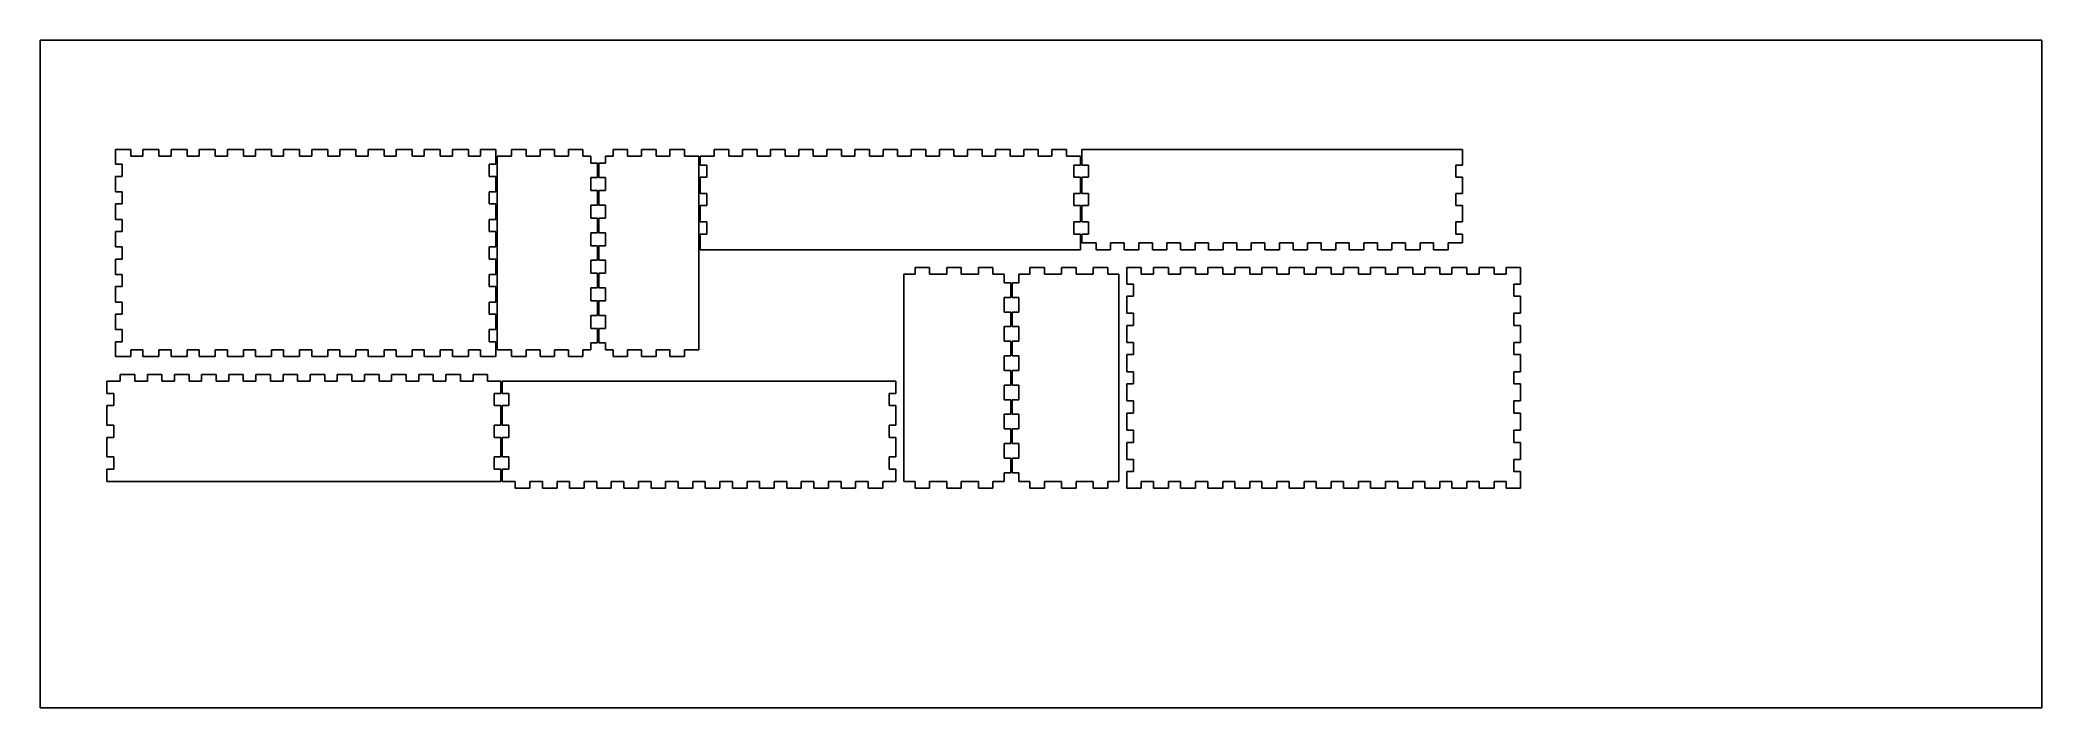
# Model space of a CAD drawing. Extents: x -49 to 1451, y -162 to 338.
import ezdxf

# ---------------------------------------------------------------- set-up
doc = ezdxf.new("R2010")
doc.units = 0
doc.layers.add('Layer_1', color=7, linetype='CONTINUOUS')

msp = doc.modelspace()

# ---------------------------------------------------------------- linework, layer by layer
at = {"layer": 'Layer_1', "color": 1}
for p, q in [((-49.1595, 337.6069), (1450.5397, 337.6069)), ((-49.1595, -162.0923), (-49.1595, 337.6069)), ((1450.5397, 337.6069), (1450.5397, -162.0923)), ((1450.5397, -162.0923), (-49.1595, -162.0923))]:
    msp.add_line(p, q, dxfattribs=at)
at = {"layer": 'Layer_1', "color": 7}
for p, q in [((7.35, 255.7833), (18.8714, 255.7833)), ((7.35, 244.7083), (7.35, 255.7833)), ((18.8714, 255.7833), (18.8714, 250.7833)), ((27.9714, 250.7833), (27.9714, 255.7833)), ((27.9714, 255.7833), (39.9429, 255.7833)), ((39.9429, 255.7833), (39.9429, 250.7833)), ((49.0429, 250.7833), (49.0429, 255.7833)), ((49.0429, 255.7833), (61.0143, 255.7833)), ((61.0143, 255.7833), (61.0143, 250.7833)), ((70.1143, 250.7833), (70.1143, 255.7833)), ((70.1143, 255.7833), (82.0857, 255.7833)), ((82.0857, 255.7833), (82.0857, 250.7833)), ((91.1857, 250.7833), (91.1857, 255.7833)), ((91.1857, 255.7833), (103.1571, 255.7833)), ((103.1571, 255.7833), (103.1571, 250.7833)), ((112.257, 250.7833), (112.257, 255.7833)), ((112.257, 255.7833), (124.229, 255.7833)), ((124.229, 255.7833), (124.229, 250.7833)), ((133.329, 250.7833), (133.329, 255.7833)), ((133.329, 255.7833), (145.3, 255.7833)), ((145.3, 255.7833), (145.3, 250.7833)), ((154.4, 250.7833), (154.4, 255.7833)), ((154.4, 255.7833), (166.371, 255.7833)), ((166.371, 255.7833), (166.371, 250.7833)), ((175.471, 250.7833), (175.471, 255.7833)), ((175.471, 255.7833), (187.443, 255.7833)), ((187.443, 255.7833), (187.443, 250.7833)), ((196.543, 250.7833), (196.543, 255.7833)), ((196.543, 255.7833), (208.514, 255.7833)), ((208.514, 255.7833), (208.514, 250.7833)), ((217.614, 250.7833), (217.614, 255.7833)), ((217.614, 255.7833), (229.586, 255.7833)), ((229.586, 255.7833), (229.586, 250.7833)), ((238.686, 250.7833), (238.686, 255.7833)), ((238.686, 255.7833), (250.657, 255.7833)), ((250.657, 255.7833), (250.657, 250.7833)), ((259.757, 250.7833), (259.757, 255.7833)), ((259.757, 255.7833), (271.729, 255.7833)), ((271.729, 255.7833), (271.729, 250.7833)), ((280.829, 250.7833), (280.829, 255.7833)), ((280.829, 255.7833), (292.35, 255.7833)), ((292.35, 255.7833), (292.35, 244.7083)), ((304.15, 250.7833), (304.15, 255.7833)), ((304.15, 255.7833), (315.05, 255.7833)), ((315.05, 255.7833), (315.05, 250.7833)), ((325.4, 250.7833), (325.4, 255.7833)), ((325.4, 255.7833), (336.3, 255.7833)), ((336.3, 255.7833), (336.3, 250.7833)), ((346.65, 250.7833), (346.65, 255.7833)), ((346.65, 255.7833), (357.55, 255.7833)), ((357.55, 255.7833), (357.55, 250.7833)), ((380.15, 250.7833), (380.15, 255.7833)), ((380.15, 255.7833), (391.05, 255.7833)), ((391.05, 255.7833), (391.05, 250.7833)), ((401.4, 250.7833), (401.4, 255.7833)), ((401.4, 255.7833), (412.3, 255.7833)), ((412.3, 255.7833), (412.3, 250.7833)), ((422.65, 250.7833), (422.65, 255.7833)), ((422.65, 255.7833), (433.55, 255.7833)), ((433.55, 255.7833), (433.55, 250.7833)), ((455.971, 250.7833), (455.971, 255.7833)), ((455.971, 255.7833), (466.871, 255.7833)), ((466.871, 255.7833), (466.871, 250.7833)), ((477.043, 250.7833), (477.043, 255.7833)), ((477.043, 255.7833), (487.943, 255.7833)), ((487.943, 255.7833), (487.943, 250.7833)), ((498.114, 250.7833), (498.114, 255.7833)), ((498.114, 255.7833), (509.014, 255.7833)), ((509.014, 255.7833), (509.014, 250.7833)), ((519.186, 250.7833), (519.186, 255.7833)), ((519.186, 255.7833), (530.086, 255.7833)), ((530.086, 255.7833), (530.086, 250.7833)), ((540.257, 250.7833), (540.257, 255.7833)), ((540.257, 255.7833), (551.157, 255.7833)), ((551.157, 255.7833), (551.157, 250.7833)), ((561.329, 250.7833), (561.329, 255.7833)), ((561.329, 255.7833), (572.229, 255.7833)), ((572.229, 255.7833), (572.229, 250.7833)), ((582.4, 250.7833), (582.4, 255.7833)), ((582.4, 255.7833), (593.3, 255.7833)), ((593.3, 255.7833), (593.3, 250.7833)), ((603.471, 250.7833), (603.471, 255.7833)), ((603.471, 255.7833), (614.371, 255.7833)), ((614.371, 255.7833), (614.371, 250.7833)), ((624.543, 250.7833), (624.543, 255.7833)), ((624.543, 255.7833), (635.443, 255.7833)), ((635.443, 255.7833), (635.443, 250.7833)), ((645.614, 250.7833), (645.614, 255.7833)), ((645.614, 255.7833), (656.514, 255.7833)), ((656.514, 255.7833), (656.514, 250.7833)), ((666.686, 250.7833), (666.686, 255.7833)), ((666.686, 255.7833), (677.586, 255.7833)), ((677.586, 255.7833), (677.586, 250.7833)), ((687.757, 250.7833), (687.757, 255.7833)), ((687.757, 255.7833), (698.657, 255.7833)), ((698.657, 255.7833), (698.657, 250.7833)), ((708.829, 250.7833), (708.829, 255.7833)), ((708.829, 255.7833), (719.729, 255.7833)), ((719.729, 255.7833), (719.729, 250.7833)), ((731.35, 255.7833), (742.871, 255.7833)), ((731.35, 244.0833), (731.35, 255.7833)), ((742.871, 255.7833), (742.871, 255.7833)), ((742.871, 255.7833), (751.971, 255.7833)), ((751.971, 255.7833), (751.971, 255.7833)), ((751.971, 255.7833), (763.943, 255.7833)), ((763.943, 255.7833), (763.943, 255.7833)), ((763.943, 255.7833), (773.043, 255.7833)), ((773.043, 255.7833), (773.043, 255.7833)), ((773.043, 255.7833), (785.014, 255.7833)), ((785.014, 255.7833), (785.014, 255.7833)), ((785.014, 255.7833), (794.114, 255.7833)), ((794.114, 255.7833), (794.114, 255.7833)), ((794.114, 255.7833), (806.086, 255.7833)), ((806.086, 255.7833), (806.086, 255.7833)), ((806.086, 255.7833), (815.186, 255.7833)), ((815.186, 255.7833), (815.186, 255.7833)), ((815.186, 255.7833), (827.157, 255.7833)), ((827.157, 255.7833), (827.157, 255.7833)), ((827.157, 255.7833), (836.257, 255.7833)), ((836.257, 255.7833), (836.257, 255.7833)), ((836.257, 255.7833), (848.229, 255.7833)), ((848.229, 255.7833), (848.229, 255.7833)), ((848.229, 255.7833), (857.329, 255.7833)), ((857.329, 255.7833), (857.329, 255.7833)), ((857.329, 255.7833), (869.3, 255.7833)), ((869.3, 255.7833), (869.3, 255.7833)), ((869.3, 255.7833), (878.4, 255.7833)), ((878.4, 255.7833), (878.4, 255.7833)), ((878.4, 255.7833), (890.371, 255.7833)), ((890.371, 255.7833), (890.371, 255.7833)), ((890.371, 255.7833), (899.471, 255.7833)), ((899.471, 255.7833), (899.471, 255.7833)), ((899.471, 255.7833), (911.443, 255.7833)), ((911.443, 255.7833), (911.443, 255.7833)), ((911.443, 255.7833), (920.543, 255.7833)), ((920.543, 255.7833), (920.543, 255.7833)), ((920.543, 255.7833), (932.514, 255.7833)), ((932.514, 255.7833), (932.514, 255.7833)), ((932.514, 255.7833), (941.614, 255.7833)), ((941.614, 255.7833), (941.614, 255.7833)), ((941.614, 255.7833), (953.586, 255.7833)), ((953.586, 255.7833), (953.586, 255.7833)), ((953.586, 255.7833), (962.686, 255.7833)), ((962.686, 255.7833), (962.686, 255.7833)), ((962.686, 255.7833), (974.657, 255.7833)), ((974.657, 255.7833), (974.657, 255.7833)), ((974.657, 255.7833), (983.757, 255.7833)), ((983.757, 255.7833), (983.757, 255.7833)), ((983.757, 255.7833), (995.729, 255.7833)), ((995.729, 255.7833), (995.729, 255.7833)), ((995.729, 255.7833), (1004.829, 255.7833)), ((1004.829, 255.7833), (1004.829, 255.7833)), ((1004.829, 255.7833), (1016.35, 255.7833)), ((1016.35, 255.7833), (1016.35, 244.0833)), ((12.35, 244.7083), (7.35, 244.7083)), ((12.35, 235.6083), (12.35, 244.7083)), ((18.8714, 250.7833), (27.9714, 250.7833)), ((39.9429, 250.7833), (49.0429, 250.7833)), ((61.0143, 250.7833), (70.1143, 250.7833)), ((82.0857, 250.7833), (91.1857, 250.7833)), ((103.1571, 250.7833), (112.257, 250.7833)), ((124.229, 250.7833), (133.329, 250.7833)), ((145.3, 250.7833), (154.4, 250.7833)), ((166.371, 250.7833), (175.471, 250.7833)), ((187.443, 250.7833), (196.543, 250.7833)), ((208.514, 250.7833), (217.614, 250.7833)), ((229.586, 250.7833), (238.686, 250.7833)), ((250.657, 250.7833), (259.757, 250.7833)), ((271.729, 250.7833), (280.829, 250.7833)), ((292.35, 244.7083), (287.35, 244.7083)), ((287.35, 244.7083), (287.35, 235.6083)), ((293.35, 250.7833), (304.15, 250.7833)), ((293.35, 244.7083), (293.35, 250.7833)), ((293.35, 235.6083), (293.35, 244.7083)), ((293.35, 244.7083), (293.35, 244.7083)), ((315.05, 250.7833), (325.4, 250.7833)), ((336.3, 250.7833), (346.65, 250.7833)), ((357.55, 250.7833), (363.35, 250.7833)), ((363.35, 250.7833), (363.35, 245.6083)), ((363.35, 245.6083), (368.35, 245.6083)), ((368.35, 245.6083), (368.35, 234.7083)), ((369.35, 234.7083), (369.35, 245.6083)), ((369.35, 245.6083), (374.35, 245.6083)), ((374.35, 250.7833), (380.15, 250.7833)), ((374.35, 245.6083), (374.35, 250.7833)), ((391.05, 250.7833), (401.4, 250.7833)), ((412.3, 250.7833), (422.65, 250.7833)), ((433.55, 250.7833), (444.35, 250.7833)), ((444.35, 250.7833), (444.35, 244.7083)), ((444.35, 244.7083), (444.35, 244.7083)), ((444.35, 244.7083), (444.35, 235.6083)), ((445.35, 250.7833), (455.971, 250.7833)), ((445.35, 244.0833), (445.35, 250.7833)), ((450.35, 244.0833), (445.35, 244.0833)), ((450.35, 234.9833), (450.35, 244.0833)), ((466.871, 250.7833), (477.043, 250.7833)), ((487.943, 250.7833), (498.114, 250.7833)), ((509.014, 250.7833), (519.186, 250.7833)), ((530.086, 250.7833), (540.257, 250.7833)), ((551.157, 250.7833), (561.329, 250.7833)), ((572.229, 250.7833), (582.4, 250.7833)), ((593.3, 250.7833), (603.471, 250.7833)), ((614.371, 250.7833), (624.543, 250.7833)), ((635.443, 250.7833), (645.614, 250.7833)), ((656.514, 250.7833), (666.686, 250.7833)), ((677.586, 250.7833), (687.757, 250.7833)), ((698.657, 250.7833), (708.829, 250.7833)), ((719.729, 250.7833), (730.35, 250.7833)), ((730.35, 244.0833), (725.35, 244.0833)), ((725.35, 244.0833), (725.35, 234.9833)), ((730.35, 250.7833), (730.35, 244.0833)), ((736.35, 244.0833), (731.35, 244.0833)), ((736.35, 234.9833), (736.35, 244.0833)), ((1016.35, 244.0833), (1011.35, 244.0833)), ((1011.35, 244.0833), (1011.35, 234.9833)), ((7.35, 224.0833), (7.35, 235.6083)), ((7.35, 235.6083), (12.35, 235.6083)), ((287.35, 235.6083), (292.35, 235.6083)), ((292.35, 235.6083), (292.35, 224.0833)), ((293.35, 224.0833), (293.35, 235.6083)), ((293.35, 235.6083), (293.35, 235.6083)), ((368.35, 234.7083), (363.35, 234.7083)), ((363.35, 234.7083), (363.35, 224.9833)), ((363.35, 224.9833), (368.35, 224.9833)), ((368.35, 224.9833), (368.35, 214.0833)), ((374.35, 234.7083), (369.35, 234.7083)), ((369.35, 214.0833), (369.35, 224.9833)), ((369.35, 224.9833), (374.35, 224.9833)), ((374.35, 224.9833), (374.35, 234.7083)), ((444.35, 235.6083), (444.35, 235.6083)), ((444.35, 235.6083), (444.35, 224.0833)), ((445.35, 222.8333), (445.35, 234.9833)), ((445.35, 234.9833), (450.35, 234.9833)), ((725.35, 234.9833), (730.35, 234.9833)), ((730.35, 234.9833), (730.35, 222.8333)), ((731.35, 222.8333), (731.35, 234.9833)), ((731.35, 234.9833), (736.35, 234.9833)), ((1011.35, 234.9833), (1016.35, 234.9833)), ((1016.35, 234.9833), (1016.35, 222.8333)), ((12.35, 224.0833), (7.35, 224.0833)), ((7.35, 203.4583), (7.35, 214.9833)), ((7.35, 214.9833), (12.35, 214.9833)), ((12.35, 214.9833), (12.35, 224.0833)), ((292.35, 224.0833), (287.35, 224.0833)), ((287.35, 224.0833), (287.35, 214.9833)), ((287.35, 214.9833), (292.35, 214.9833)), ((292.35, 214.9833), (292.35, 203.4583)), ((293.35, 214.9833), (293.35, 224.0833)), ((293.35, 224.0833), (293.35, 224.0833)), ((293.35, 203.4583), (293.35, 214.9833)), ((293.35, 214.9833), (293.35, 214.9833)), ((368.35, 214.0833), (363.35, 214.0833)), ((363.35, 214.0833), (363.35, 204.3583)), ((374.35, 214.0833), (369.35, 214.0833)), ((374.35, 204.3583), (374.35, 214.0833)), ((444.35, 224.0833), (444.35, 224.0833)), ((444.35, 224.0833), (444.35, 214.9833)), ((444.35, 214.9833), (444.35, 214.9833)), ((444.35, 214.9833), (444.35, 203.4583)), ((450.35, 222.8333), (445.35, 222.8333)), ((445.35, 201.5833), (445.35, 213.7333)), ((445.35, 213.7333), (450.35, 213.7333)), ((450.35, 213.7333), (450.35, 222.8333)), ((730.35, 222.8333), (725.35, 222.8333)), ((725.35, 222.8333), (725.35, 213.7333)), ((725.35, 213.7333), (730.35, 213.7333)), ((730.35, 213.7333), (730.35, 201.5833)), ((736.35, 222.8333), (731.35, 222.8333)), ((731.35, 201.5833), (731.35, 213.7333)), ((731.35, 213.7333), (736.35, 213.7333)), ((736.35, 213.7333), (736.35, 222.8333)), ((1016.35, 222.8333), (1011.35, 222.8333)), ((1011.35, 222.8333), (1011.35, 213.7333)), ((1011.35, 213.7333), (1016.35, 213.7333)), ((1016.35, 213.7333), (1016.35, 201.5833)), ((12.35, 203.4583), (7.35, 203.4583)), ((12.35, 194.3583), (12.35, 203.4583)), ((292.35, 203.4583), (287.35, 203.4583)), ((287.35, 203.4583), (287.35, 194.3583)), ((293.35, 194.3583), (293.35, 203.4583)), ((293.35, 203.4583), (293.35, 203.4583)), ((363.35, 204.3583), (368.35, 204.3583)), ((368.35, 204.3583), (368.35, 193.4583)), ((369.35, 193.4583), (369.35, 204.3583)), ((369.35, 204.3583), (374.35, 204.3583)), ((444.35, 203.4583), (444.35, 203.4583)), ((444.35, 203.4583), (444.35, 194.3583)), ((450.35, 201.5833), (445.35, 201.5833)), ((450.35, 192.4833), (450.35, 201.5833)), ((730.35, 201.5833), (725.35, 201.5833)), ((725.35, 201.5833), (725.35, 192.4833)), ((736.35, 201.5833), (731.35, 201.5833)), ((736.35, 192.4833), (736.35, 201.5833)), ((1016.35, 201.5833), (1011.35, 201.5833)), ((1011.35, 201.5833), (1011.35, 192.4833)), ((7.35, 182.8333), (7.35, 194.3583)), ((7.35, 194.3583), (12.35, 194.3583)), ((12.35, 182.8333), (7.35, 182.8333)), ((12.35, 173.7333), (12.35, 182.8333)), ((287.35, 194.3583), (292.35, 194.3583)), ((292.35, 182.8333), (287.35, 182.8333)), ((287.35, 182.8333), (287.35, 173.7333)), ((292.35, 194.3583), (292.35, 182.8333)), ((293.35, 182.8333), (293.35, 194.3583)), ((293.35, 194.3583), (293.35, 194.3583)), ((293.35, 173.7333), (293.35, 182.8333)), ((293.35, 182.8333), (293.35, 182.8333)), ((368.35, 193.4583), (363.35, 193.4583)), ((363.35, 193.4583), (363.35, 183.7333)), ((363.35, 183.7333), (368.35, 183.7333)), ((368.35, 183.7333), (368.35, 172.8333)), ((374.35, 193.4583), (369.35, 193.4583)), ((369.35, 172.8333), (369.35, 183.7333)), ((369.35, 183.7333), (374.35, 183.7333)), ((374.35, 183.7333), (374.35, 193.4583)), ((444.35, 194.3583), (444.35, 194.3583)), ((444.35, 194.3583), (444.35, 182.8333)), ((444.35, 182.8333), (444.35, 182.8333)), ((444.35, 182.8333), (444.35, 173.7333)), ((445.35, 180.7833), (445.35, 192.4833)), ((445.35, 192.4833), (450.35, 192.4833)), ((456.871, 180.7833), (445.35, 180.7833)), ((465.971, 180.7833), (456.871, 180.7833)), ((456.871, 180.7833), (456.871, 180.7833)), ((477.943, 180.7833), (465.971, 180.7833)), ((465.971, 180.7833), (465.971, 180.7833)), ((487.043, 180.7833), (477.943, 180.7833)), ((477.943, 180.7833), (477.943, 180.7833)), ((499.014, 180.7833), (487.043, 180.7833)), ((487.043, 180.7833), (487.043, 180.7833)), ((508.114, 180.7833), (499.014, 180.7833)), ((499.014, 180.7833), (499.014, 180.7833)), ((520.086, 180.7833), (508.114, 180.7833)), ((508.114, 180.7833), (508.114, 180.7833)), ((529.186, 180.7833), (520.086, 180.7833)), ((520.086, 180.7833), (520.086, 180.7833)), ((541.157, 180.7833), (529.186, 180.7833)), ((529.186, 180.7833), (529.186, 180.7833)), ((550.257, 180.7833), (541.157, 180.7833)), ((541.157, 180.7833), (541.157, 180.7833)), ((562.229, 180.7833), (550.257, 180.7833)), ((550.257, 180.7833), (550.257, 180.7833)), ((571.329, 180.7833), (562.229, 180.7833)), ((562.229, 180.7833), (562.229, 180.7833)), ((583.3, 180.7833), (571.329, 180.7833)), ((571.329, 180.7833), (571.329, 180.7833)), ((592.4, 180.7833), (583.3, 180.7833)), ((583.3, 180.7833), (583.3, 180.7833)), ((604.371, 180.7833), (592.4, 180.7833)), ((592.4, 180.7833), (592.4, 180.7833)), ((613.471, 180.7833), (604.371, 180.7833)), ((604.371, 180.7833), (604.371, 180.7833)), ((625.443, 180.7833), (613.471, 180.7833)), ((613.471, 180.7833), (613.471, 180.7833)), ((634.543, 180.7833), (625.443, 180.7833)), ((625.443, 180.7833), (625.443, 180.7833)), ((646.514, 180.7833), (634.543, 180.7833)), ((634.543, 180.7833), (634.543, 180.7833)), ((655.614, 180.7833), (646.514, 180.7833)), ((646.514, 180.7833), (646.514, 180.7833)), ((667.586, 180.7833), (655.614, 180.7833)), ((655.614, 180.7833), (655.614, 180.7833)), ((676.686, 180.7833), (667.586, 180.7833)), ((667.586, 180.7833), (667.586, 180.7833)), ((688.657, 180.7833), (676.686, 180.7833)), ((676.686, 180.7833), (676.686, 180.7833)), ((697.757, 180.7833), (688.657, 180.7833)), ((688.657, 180.7833), (688.657, 180.7833)), ((709.729, 180.7833), (697.757, 180.7833)), ((697.757, 180.7833), (697.757, 180.7833)), ((718.829, 180.7833), (709.729, 180.7833)), ((709.729, 180.7833), (709.729, 180.7833)), ((730.35, 180.7833), (718.829, 180.7833)), ((718.829, 180.7833), (718.829, 180.7833)), ((725.35, 192.4833), (730.35, 192.4833)), ((730.35, 192.4833), (730.35, 180.7833)), ((731.35, 185.7833), (731.35, 192.4833)), ((731.35, 192.4833), (736.35, 192.4833)), ((741.971, 185.7833), (731.35, 185.7833)), ((741.971, 180.7833), (741.971, 185.7833)), ((752.871, 180.7833), (741.971, 180.7833)), ((763.043, 185.7833), (752.871, 185.7833)), ((752.871, 185.7833), (752.871, 180.7833)), ((763.043, 180.7833), (763.043, 185.7833)), ((773.943, 180.7833), (763.043, 180.7833)), ((784.114, 185.7833), (773.943, 185.7833)), ((773.943, 185.7833), (773.943, 180.7833)), ((784.114, 180.7833), (784.114, 185.7833)), ((795.014, 180.7833), (784.114, 180.7833)), ((805.186, 185.7833), (795.014, 185.7833)), ((795.014, 185.7833), (795.014, 180.7833)), ((805.186, 180.7833), (805.186, 185.7833)), ((816.086, 180.7833), (805.186, 180.7833)), ((826.257, 185.7833), (816.086, 185.7833)), ((816.086, 185.7833), (816.086, 180.7833)), ((826.257, 180.7833), (826.257, 185.7833)), ((837.157, 180.7833), (826.257, 180.7833)), ((847.329, 185.7833), (837.157, 185.7833)), ((837.157, 185.7833), (837.157, 180.7833)), ((847.329, 180.7833), (847.329, 185.7833)), ((858.229, 180.7833), (847.329, 180.7833)), ((868.4, 185.7833), (858.229, 185.7833)), ((858.229, 185.7833), (858.229, 180.7833)), ((868.4, 180.7833), (868.4, 185.7833)), ((879.3, 180.7833), (868.4, 180.7833)), ((889.471, 185.7833), (879.3, 185.7833)), ((879.3, 185.7833), (879.3, 180.7833)), ((889.471, 180.7833), (889.471, 185.7833)), ((900.371, 180.7833), (889.471, 180.7833)), ((910.543, 185.7833), (900.371, 185.7833)), ((900.371, 185.7833), (900.371, 180.7833)), ((910.543, 180.7833), (910.543, 185.7833)), ((921.443, 180.7833), (910.543, 180.7833)), ((931.614, 185.7833), (921.443, 185.7833)), ((921.443, 185.7833), (921.443, 180.7833)), ((931.614, 180.7833), (931.614, 185.7833)), ((942.514, 180.7833), (931.614, 180.7833)), ((952.686, 185.7833), (942.514, 185.7833)), ((942.514, 185.7833), (942.514, 180.7833)), ((952.686, 180.7833), (952.686, 185.7833)), ((963.586, 180.7833), (952.686, 180.7833)), ((973.757, 185.7833), (963.586, 185.7833)), ((963.586, 185.7833), (963.586, 180.7833)), ((973.757, 180.7833), (973.757, 185.7833)), ((984.657, 180.7833), (973.757, 180.7833)), ((994.829, 185.7833), (984.657, 185.7833)), ((984.657, 185.7833), (984.657, 180.7833)), ((994.829, 180.7833), (994.829, 185.7833)), ((1005.729, 180.7833), (994.829, 180.7833)), ((1016.35, 185.7833), (1005.729, 185.7833)), ((1005.729, 185.7833), (1005.729, 180.7833)), ((1011.35, 192.4833), (1016.35, 192.4833)), ((1016.35, 192.4833), (1016.35, 185.7833)), ((7.35, 162.2083), (7.35, 173.7333)), ((7.35, 173.7333), (12.35, 173.7333)), ((287.35, 173.7333), (292.35, 173.7333)), ((292.35, 173.7333), (292.35, 162.2083)), ((293.35, 162.2083), (293.35, 173.7333)), ((293.35, 173.7333), (293.35, 173.7333)), ((368.35, 172.8333), (363.35, 172.8333)), ((363.35, 172.8333), (363.35, 163.1083)), ((374.35, 172.8333), (369.35, 172.8333)), ((374.35, 163.1083), (374.35, 172.8333)), ((444.35, 173.7333), (444.35, 173.7333)), ((444.35, 173.7333), (444.35, 162.2083)), ((606.3, 162.414), (606.3, 167.414)), ((606.3, 167.414), (617.2, 167.414)), ((617.2, 167.414), (617.2, 162.414)), ((630.05, 162.414), (630.05, 167.414)), ((630.05, 167.414), (640.95, 167.414)), ((640.95, 167.414), (640.95, 162.414)), ((653.8, 162.414), (653.8, 167.414)), ((653.8, 167.414), (664.7, 167.414)), ((664.7, 167.414), (664.7, 162.414)), ((692.3, 162.414), (692.3, 167.414)), ((692.3, 167.414), (703.2, 167.414)), ((703.2, 167.414), (703.2, 162.414)), ((716.05, 162.414), (716.05, 167.414)), ((716.05, 167.414), (726.95, 167.414)), ((726.95, 167.414), (726.95, 162.414)), ((739.8, 162.414), (739.8, 167.414)), ((739.8, 167.414), (750.7, 167.414)), ((750.7, 167.414), (750.7, 162.414)), ((765, 155.089), (765, 167.414)), ((765, 167.414), (775.783, 167.414)), ((775.783, 167.414), (775.783, 162.414)), ((784.883, 162.414), (784.883, 167.414)), ((784.883, 167.414), (796.117, 167.414)), ((796.117, 167.414), (796.117, 162.414)), ((805.217, 162.414), (805.217, 167.414)), ((805.217, 167.414), (816.45, 167.414)), ((816.45, 167.414), (816.45, 162.414)), ((825.55, 162.414), (825.55, 167.414)), ((825.55, 167.414), (836.783, 167.414)), ((836.783, 167.414), (836.783, 162.414)), ((845.883, 162.414), (845.883, 167.414)), ((845.883, 167.414), (857.117, 167.414)), ((857.117, 167.414), (857.117, 162.414)), ((866.217, 162.414), (866.217, 167.414)), ((866.217, 167.414), (877.45, 167.414)), ((877.45, 167.414), (877.45, 162.414)), ((886.55, 162.414), (886.55, 167.414)), ((886.55, 167.414), (897.783, 167.414)), ((897.783, 167.414), (897.783, 162.414)), ((906.883, 162.414), (906.883, 167.414)), ((906.883, 167.414), (918.117, 167.414)), ((918.117, 167.414), (918.117, 162.414)), ((927.217, 162.414), (927.217, 167.414)), ((927.217, 167.414), (938.45, 167.414)), ((938.45, 167.414), (938.45, 162.414)), ((947.55, 162.414), (947.55, 167.414)), ((947.55, 167.414), (958.783, 167.414)), ((958.783, 167.414), (958.783, 162.414)), ((967.8833, 162.414), (967.8833, 167.414)), ((967.8833, 167.414), (979.1167, 167.414)), ((979.1167, 167.414), (979.1167, 162.414)), ((988.2167, 162.414), (988.2167, 167.414)), ((988.2167, 167.414), (999.45, 167.414)), ((999.45, 167.414), (999.45, 162.414)), ((1008.55, 162.414), (1008.55, 167.414)), ((1008.55, 167.414), (1019.7833, 167.414)), ((1019.7833, 167.414), (1019.7833, 162.414)), ((1028.8833, 162.414), (1028.8833, 167.414)), ((1028.8833, 167.414), (1040.1167, 167.414)), ((1040.1167, 167.414), (1040.1167, 162.414)), ((1049.2167, 162.414), (1049.2167, 167.414)), ((1049.2167, 167.414), (1060, 167.414)), ((1060, 167.414), (1060, 155.089)), ((12.35, 162.2083), (7.35, 162.2083)), ((7.35, 141.5833), (7.35, 153.1083)), ((7.35, 153.1083), (12.35, 153.1083)), ((12.35, 153.1083), (12.35, 162.2083)), ((292.35, 162.2083), (287.35, 162.2083)), ((287.35, 162.2083), (287.35, 153.1083)), ((287.35, 153.1083), (292.35, 153.1083)), ((292.35, 153.1083), (292.35, 141.5833)), ((293.35, 153.1083), (293.35, 162.2083)), ((293.35, 162.2083), (293.35, 162.2083)), ((293.35, 141.5833), (293.35, 153.1083)), ((293.35, 153.1083), (293.35, 153.1083)), ((363.35, 163.1083), (368.35, 163.1083)), ((368.35, 152.2083), (363.35, 152.2083)), ((363.35, 152.2083), (363.35, 142.4833)), ((368.35, 163.1083), (368.35, 152.2083)), ((369.35, 152.2083), (369.35, 163.1083)), ((369.35, 163.1083), (374.35, 163.1083)), ((374.35, 152.2083), (369.35, 152.2083)), ((374.35, 142.4833), (374.35, 152.2083)), ((444.35, 162.2083), (444.35, 162.2083)), ((444.35, 162.2083), (444.35, 153.1083)), ((444.35, 153.1083), (444.35, 153.1083)), ((444.35, 153.1083), (444.35, 141.5833)), ((598, 155.989), (598, 162.414)), ((598, 162.414), (606.3, 162.414)), ((598, 145.089), (598, 155.989)), ((598, 155.989), (598, 155.989)), ((617.2, 162.414), (630.05, 162.414)), ((640.95, 162.414), (653.8, 162.414)), ((664.7, 162.414), (673, 162.414)), ((673, 162.414), (673, 155.989)), ((673, 155.989), (678, 155.989)), ((678, 155.989), (678, 145.089)), ((679, 145.089), (679, 155.989)), ((679, 155.989), (684, 155.989)), ((684, 155.989), (684, 162.414)), ((684, 162.414), (692.3, 162.414)), ((703.2, 162.414), (716.05, 162.414)), ((726.95, 162.414), (739.8, 162.414)), ((750.7, 162.414), (759, 162.414)), ((759, 162.414), (759, 155.989)), ((759, 155.989), (759, 155.989)), ((759, 155.989), (759, 145.089)), ((770, 155.089), (765, 155.089)), ((770, 145.989), (770, 155.089)), ((775.783, 162.414), (784.883, 162.414)), ((796.117, 162.414), (805.217, 162.414)), ((816.45, 162.414), (825.55, 162.414)), ((836.783, 162.414), (845.883, 162.414)), ((857.117, 162.414), (866.217, 162.414)), ((877.45, 162.414), (886.55, 162.414)), ((897.783, 162.414), (906.883, 162.414)), ((918.117, 162.414), (927.217, 162.414)), ((938.45, 162.414), (947.55, 162.414)), ((958.783, 162.414), (967.8833, 162.414)), ((979.1167, 162.414), (988.2167, 162.414)), ((999.45, 162.414), (1008.55, 162.414)), ((1019.7833, 162.414), (1028.8833, 162.414)), ((1040.1167, 162.414), (1049.2167, 162.414)), ((1060, 155.089), (1055, 155.089)), ((1055, 155.089), (1055, 145.989)), ((12.35, 141.5833), (7.35, 141.5833)), ((12.35, 132.4833), (12.35, 141.5833)), ((292.35, 141.5833), (287.35, 141.5833)), ((287.35, 141.5833), (287.35, 132.4833)), ((293.35, 132.4833), (293.35, 141.5833)), ((293.35, 141.5833), (293.35, 141.5833)), ((363.35, 142.4833), (368.35, 142.4833)), ((368.35, 142.4833), (368.35, 131.5833)), ((369.35, 131.5833), (369.35, 142.4833)), ((369.35, 142.4833), (374.35, 142.4833)), ((444.35, 141.5833), (444.35, 141.5833)), ((444.35, 141.5833), (444.35, 132.4833)), ((598, 134.114), (598, 145.089)), ((598, 145.089), (598, 145.089)), ((678, 145.089), (673, 145.089)), ((673, 145.089), (673, 134.114)), ((684, 145.089), (679, 145.089)), ((684, 134.114), (684, 145.089)), ((759, 145.089), (759, 145.089)), ((759, 145.089), (759, 134.114)), ((765, 133.214), (765, 145.989)), ((765, 145.989), (770, 145.989)), ((1055, 145.989), (1060, 145.989)), ((1060, 145.989), (1060, 133.214)), ((7.35, 120.9583), (7.35, 132.4833)), ((7.35, 132.4833), (12.35, 132.4833)), ((12.35, 120.9583), (7.35, 120.9583)), ((12.35, 111.8583), (12.35, 120.9583)), ((287.35, 132.4833), (292.35, 132.4833)), ((292.35, 120.9583), (287.35, 120.9583)), ((287.35, 120.9583), (287.35, 111.8583)), ((292.35, 132.4833), (292.35, 120.9583)), ((293.35, 120.9583), (293.35, 132.4833)), ((293.35, 132.4833), (293.35, 132.4833)), ((293.35, 111.8583), (293.35, 120.9583)), ((293.35, 120.9583), (293.35, 120.9583)), ((368.35, 131.5833), (363.35, 131.5833)), ((363.35, 131.5833), (363.35, 121.8583)), ((363.35, 121.8583), (368.35, 121.8583)), ((368.35, 121.8583), (368.35, 110.9583)), ((374.35, 131.5833), (369.35, 131.5833)), ((369.35, 110.9583), (369.35, 121.8583)), ((369.35, 121.8583), (374.35, 121.8583)), ((374.35, 121.8583), (374.35, 131.5833)), ((444.35, 132.4833), (444.35, 132.4833)), ((444.35, 132.4833), (444.35, 120.9583)), ((444.35, 120.9583), (444.35, 120.9583)), ((444.35, 120.9583), (444.35, 111.8583)), ((598, 123.214), (598, 134.114)), ((598, 134.114), (598, 134.114)), ((598, 112.239), (598, 123.214)), ((598, 123.214), (598, 123.214)), ((673, 134.114), (678, 134.114)), ((678, 123.214), (673, 123.214)), ((673, 123.214), (673, 112.239)), ((678, 134.114), (678, 123.214)), ((679, 123.214), (679, 134.114)), ((679, 134.114), (684, 134.114)), ((684, 123.214), (679, 123.214)), ((684, 112.239), (684, 123.214)), ((759, 134.114), (759, 134.114)), ((759, 134.114), (759, 123.214)), ((759, 123.214), (759, 123.214)), ((759, 123.214), (759, 112.239)), ((770, 133.214), (765, 133.214)), ((765, 111.339), (765, 124.114)), ((765, 124.114), (770, 124.114)), ((770, 124.114), (770, 133.214)), ((1060, 133.214), (1055, 133.214)), ((1055, 133.214), (1055, 124.114)), ((1055, 124.114), (1060, 124.114)), ((1060, 124.114), (1060, 111.339)), ((7.35, 100.7833), (7.35, 111.8583)), ((7.35, 111.8583), (12.35, 111.8583)), ((27.9714, 105.7833), (18.8714, 105.7833)), ((18.8714, 105.7833), (18.8714, 100.7833)), ((27.9714, 100.7833), (27.9714, 105.7833)), ((49.0429, 105.7833), (39.9429, 105.7833)), ((39.9429, 105.7833), (39.9429, 100.7833)), ((49.0429, 100.7833), (49.0429, 105.7833)), ((70.1143, 105.7833), (61.0143, 105.7833)), ((61.0143, 105.7833), (61.0143, 100.7833)), ((70.1143, 100.7833), (70.1143, 105.7833)), ((91.1857, 105.7833), (82.0857, 105.7833)), ((82.0857, 105.7833), (82.0857, 100.7833)), ((91.1857, 100.7833), (91.1857, 105.7833)), ((112.257, 105.7833), (103.1571, 105.7833)), ((103.1571, 105.7833), (103.1571, 100.7833)), ((112.257, 100.7833), (112.257, 105.7833)), ((133.329, 105.7833), (124.229, 105.7833)), ((124.229, 105.7833), (124.229, 100.7833)), ((133.329, 100.7833), (133.329, 105.7833)), ((154.4, 105.7833), (145.3, 105.7833)), ((145.3, 105.7833), (145.3, 100.7833)), ((154.4, 100.7833), (154.4, 105.7833)), ((175.471, 105.7833), (166.371, 105.7833)), ((166.371, 105.7833), (166.371, 100.7833)), ((175.471, 100.7833), (175.471, 105.7833)), ((196.543, 105.7833), (187.443, 105.7833)), ((187.443, 105.7833), (187.443, 100.7833)), ((196.543, 100.7833), (196.543, 105.7833)), ((217.614, 105.7833), (208.514, 105.7833)), ((208.514, 105.7833), (208.514, 100.7833)), ((217.614, 100.7833), (217.614, 105.7833)), ((238.686, 105.7833), (229.586, 105.7833)), ((229.586, 105.7833), (229.586, 100.7833)), ((238.686, 100.7833), (238.686, 105.7833)), ((259.757, 105.7833), (250.657, 105.7833)), ((250.657, 105.7833), (250.657, 100.7833)), ((259.757, 100.7833), (259.757, 105.7833)), ((280.829, 105.7833), (271.729, 105.7833)), ((271.729, 105.7833), (271.729, 100.7833)), ((280.829, 100.7833), (280.829, 105.7833)), ((287.35, 111.8583), (292.35, 111.8583)), ((292.35, 111.8583), (292.35, 100.7833)), ((293.35, 105.7833), (293.35, 111.8583)), ((293.35, 111.8583), (293.35, 111.8583)), ((304.15, 105.7833), (293.35, 105.7833)), ((304.15, 100.7833), (304.15, 105.7833)), ((325.4, 105.7833), (315.05, 105.7833)), ((315.05, 105.7833), (315.05, 100.7833)), ((325.4, 100.7833), (325.4, 105.7833)), ((346.65, 105.7833), (336.3, 105.7833)), ((336.3, 105.7833), (336.3, 100.7833)), ((346.65, 100.7833), (346.65, 105.7833)), ((363.35, 105.7833), (357.55, 105.7833)), ((357.55, 105.7833), (357.55, 100.7833)), ((368.35, 110.9583), (363.35, 110.9583)), ((363.35, 110.9583), (363.35, 105.7833)), ((374.35, 110.9583), (369.35, 110.9583)), ((374.35, 105.7833), (374.35, 110.9583)), ((380.15, 105.7833), (374.35, 105.7833)), ((380.15, 100.7833), (380.15, 105.7833)), ((401.4, 105.7833), (391.05, 105.7833)), ((391.05, 105.7833), (391.05, 100.7833)), ((401.4, 100.7833), (401.4, 105.7833)), ((422.65, 105.7833), (412.3, 105.7833)), ((412.3, 105.7833), (412.3, 100.7833)), ((422.65, 100.7833), (422.65, 105.7833)), ((444.35, 105.7833), (433.55, 105.7833)), ((433.55, 105.7833), (433.55, 100.7833)), ((444.35, 111.8583), (444.35, 111.8583)), ((444.35, 111.8583), (444.35, 105.7833)), ((598, 101.339), (598, 112.239)), ((598, 112.239), (598, 112.239)), ((673, 112.239), (678, 112.239)), ((678, 112.239), (678, 101.339)), ((679, 101.339), (679, 112.239)), ((679, 112.239), (684, 112.239)), ((759, 112.239), (759, 112.239)), ((759, 112.239), (759, 101.339)), ((770, 111.339), (765, 111.339)), ((770, 102.239), (770, 111.339)), ((1060, 111.339), (1055, 111.339)), ((1055, 111.339), (1055, 102.239)), ((18.8714, 100.7833), (7.35, 100.7833)), ((39.9429, 100.7833), (27.9714, 100.7833)), ((61.0143, 100.7833), (49.0429, 100.7833)), ((82.0857, 100.7833), (70.1143, 100.7833)), ((103.1571, 100.7833), (91.1857, 100.7833)), ((124.229, 100.7833), (112.257, 100.7833)), ((145.3, 100.7833), (133.329, 100.7833)), ((166.371, 100.7833), (154.4, 100.7833)), ((187.443, 100.7833), (175.471, 100.7833)), ((208.514, 100.7833), (196.543, 100.7833)), ((229.586, 100.7833), (217.614, 100.7833)), ((250.657, 100.7833), (238.686, 100.7833)), ((271.729, 100.7833), (259.757, 100.7833)), ((292.35, 100.7833), (280.829, 100.7833)), ((315.05, 100.7833), (304.15, 100.7833)), ((336.3, 100.7833), (325.4, 100.7833)), ((357.55, 100.7833), (346.65, 100.7833)), ((391.05, 100.7833), (380.15, 100.7833)), ((412.3, 100.7833), (401.4, 100.7833)), ((433.55, 100.7833), (422.65, 100.7833)), ((598, 90.364), (598, 101.339)), ((598, 101.339), (598, 101.339)), ((598, 79.464), (598, 90.364)), ((598, 90.364), (598, 90.364)), ((678, 101.339), (673, 101.339)), ((673, 101.339), (673, 90.364)), ((673, 90.364), (678, 90.364)), ((678, 90.364), (678, 79.464)), ((684, 101.339), (679, 101.339)), ((679, 79.464), (679, 90.364)), ((679, 90.364), (684, 90.364)), ((684, 90.364), (684, 101.339)), ((759, 101.339), (759, 101.339)), ((759, 101.339), (759, 90.364)), ((759, 90.364), (759, 90.364)), ((759, 90.364), (759, 79.464)), ((765, 89.464), (765, 102.239)), ((765, 102.239), (770, 102.239)), ((1055, 102.239), (1060, 102.239)), ((1060, 102.239), (1060, 89.464)), ((1, 73.214), (1, 82.414)), ((1, 82.414), (10.88, 82.414)), ((10.88, 82.414), (10.88, 87.414)), ((10.88, 87.414), (21.78, 87.414)), ((21.78, 87.414), (21.78, 82.414)), ((21.78, 82.414), (31.22, 82.414)), ((31.22, 82.414), (31.22, 87.414)), ((31.22, 87.414), (42.12, 87.414)), ((42.12, 87.414), (42.12, 82.414)), ((42.12, 82.414), (51.55, 82.414)), ((51.55, 82.414), (51.55, 87.414)), ((51.55, 87.414), (62.45, 87.414)), ((62.45, 87.414), (62.45, 82.414)), ((62.45, 82.414), (71.883, 82.414)), ((71.883, 82.414), (71.883, 87.414)), ((71.883, 87.414), (82.783, 87.414)), ((82.783, 87.414), (82.783, 82.414)), ((82.783, 82.414), (92.217, 82.414)), ((92.217, 82.414), (92.217, 87.414)), ((92.217, 87.414), (103.117, 87.414)), ((103.117, 87.414), (103.117, 82.414)), ((103.117, 82.414), (112.55, 82.414)), ((112.55, 82.414), (112.55, 87.414)), ((112.55, 87.414), (123.45, 87.414)), ((123.45, 87.414), (123.45, 82.414)), ((123.45, 82.414), (132.883, 82.414)), ((132.883, 82.414), (132.883, 87.414)), ((132.883, 87.414), (143.783, 87.414)), ((143.783, 87.414), (143.783, 82.414)), ((143.783, 82.414), (153.217, 82.414)), ((153.217, 82.414), (153.217, 87.414)), ((153.217, 87.414), (164.117, 87.414)), ((164.117, 87.414), (164.117, 82.414)), ((164.117, 82.414), (173.55, 82.414)), ((173.55, 82.414), (173.55, 87.414)), ((173.55, 87.414), (184.45, 87.414)), ((184.45, 87.414), (184.45, 82.414)), ((184.45, 82.414), (193.883, 82.414)), ((193.883, 82.414), (193.883, 87.414)), ((193.883, 87.414), (204.783, 87.414)), ((204.783, 87.414), (204.783, 82.414)), ((204.783, 82.414), (214.217, 82.414)), ((214.217, 82.414), (214.217, 87.414)), ((214.217, 87.414), (225.117, 87.414)), ((225.117, 87.414), (225.117, 82.414)), ((225.117, 82.414), (234.55, 82.414)), ((234.55, 82.414), (234.55, 87.414)), ((234.55, 87.414), (245.45, 87.414)), ((245.45, 87.414), (245.45, 82.414)), ((245.45, 82.414), (254.883, 82.414)), ((254.883, 82.414), (254.883, 87.414)), ((254.883, 87.414), (265.783, 87.414)), ((265.783, 87.414), (265.783, 82.414)), ((265.783, 82.414), (275.217, 82.414)), ((275.217, 82.414), (275.217, 87.414)), ((275.217, 87.414), (286.117, 87.414)), ((286.117, 87.414), (286.117, 82.414)), ((286.117, 82.414), (296, 82.414)), ((296, 82.414), (296, 73.214)), ((297, 73.214), (297, 82.414)), ((297, 82.414), (306.883, 82.414)), ((306.883, 82.414), (306.883, 82.414)), ((306.883, 82.414), (317.783, 82.414)), ((317.783, 82.414), (317.783, 82.414)), ((317.783, 82.414), (327.217, 82.414)), ((327.217, 82.414), (327.217, 82.414)), ((327.217, 82.414), (338.117, 82.414)), ((338.117, 82.414), (338.117, 82.414)), ((338.117, 82.414), (347.55, 82.414)), ((347.55, 82.414), (347.55, 82.414)), ((347.55, 82.414), (358.45, 82.414)), ((358.45, 82.414), (358.45, 82.414)), ((358.45, 82.414), (367.883, 82.414)), ((367.883, 82.414), (367.883, 82.414)), ((367.883, 82.414), (378.783, 82.414)), ((378.783, 82.414), (378.783, 82.414)), ((378.783, 82.414), (388.217, 82.414)), ((388.217, 82.414), (388.217, 82.414)), ((388.217, 82.414), (399.117, 82.414)), ((399.117, 82.414), (399.117, 82.414)), ((399.117, 82.414), (408.55, 82.414)), ((408.55, 82.414), (408.55, 82.414)), ((408.55, 82.414), (419.45, 82.414)), ((419.45, 82.414), (419.45, 82.414)), ((419.45, 82.414), (428.883, 82.414)), ((428.883, 82.414), (428.883, 82.414)), ((428.883, 82.414), (439.783, 82.414)), ((439.783, 82.414), (439.783, 82.414)), ((439.783, 82.414), (449.217, 82.414)), ((449.217, 82.414), (449.217, 82.414)), ((449.217, 82.414), (460.117, 82.414)), ((460.117, 82.414), (460.117, 82.414)), ((460.117, 82.414), (469.55, 82.414)), ((469.55, 82.414), (469.55, 82.414)), ((469.55, 82.414), (480.45, 82.414)), ((480.45, 82.414), (480.45, 82.414)), ((480.45, 82.414), (489.883, 82.414)), ((489.883, 82.414), (489.883, 82.414)), ((489.883, 82.414), (500.783, 82.414)), ((500.783, 82.414), (500.783, 82.414)), ((500.783, 82.414), (510.217, 82.414)), ((510.217, 82.414), (510.217, 82.414)), ((510.217, 82.414), (521.117, 82.414)), ((521.117, 82.414), (521.117, 82.414)), ((521.117, 82.414), (530.55, 82.414)), ((530.55, 82.414), (530.55, 82.414)), ((530.55, 82.414), (541.45, 82.414)), ((541.45, 82.414), (541.45, 82.414)), ((541.45, 82.414), (550.883, 82.414)), ((550.883, 82.414), (550.883, 82.414)), ((550.883, 82.414), (561.783, 82.414)), ((561.783, 82.414), (561.783, 82.414)), ((561.783, 82.414), (571.217, 82.414)), ((571.217, 82.414), (571.217, 82.414)), ((571.217, 82.414), (582.117, 82.414)), ((582.117, 82.414), (582.117, 82.414)), ((582.117, 82.414), (592, 82.414)), ((592, 82.414), (592, 73.214)), ((598, 68.489), (598, 79.464)), ((598, 79.464), (598, 79.464)), ((678, 79.464), (673, 79.464)), ((673, 79.464), (673, 68.489)), ((684, 79.464), (679, 79.464)), ((684, 68.489), (684, 79.464)), ((759, 79.464), (759, 79.464)), ((759, 79.464), (759, 68.489)), ((770, 89.464), (765, 89.464)), ((765, 67.589), (765, 80.364)), ((765, 80.364), (770, 80.364)), ((770, 80.364), (770, 89.464)), ((1060, 89.464), (1055, 89.464)), ((1055, 89.464), (1055, 80.364)), ((1055, 80.364), (1060, 80.364)), ((1060, 80.364), (1060, 67.589)), ((6, 73.214), (1, 73.214)), ((1, 49.464), (1, 64.114)), ((1, 64.114), (6, 64.114)), ((6, 64.114), (6, 73.214)), ((296, 73.214), (291, 73.214)), ((291, 73.214), (291, 64.114)), ((291, 64.114), (296, 64.114)), ((296, 64.114), (296, 49.464)), ((302, 73.214), (297, 73.214)), ((297, 49.464), (297, 64.114)), ((297, 64.114), (302, 64.114)), ((302, 64.114), (302, 73.214)), ((592, 73.214), (587, 73.214)), ((587, 73.214), (587, 64.114)), ((587, 64.114), (592, 64.114)), ((592, 64.114), (592, 49.464)), ((598, 57.589), (598, 68.489)), ((598, 68.489), (598, 68.489)), ((673, 68.489), (678, 68.489)), ((678, 68.489), (678, 57.589)), ((679, 57.589), (679, 68.489)), ((679, 68.489), (684, 68.489)), ((759, 68.489), (759, 68.489)), ((759, 68.489), (759, 57.589)), ((770, 67.589), (765, 67.589)), ((770, 58.489), (770, 67.589)), ((1060, 67.589), (1055, 67.589)), ((1055, 67.589), (1055, 58.489)), ((6, 49.464), (1, 49.464)), ((6, 40.364), (6, 49.464)), ((296, 49.464), (291, 49.464)), ((291, 49.464), (291, 40.364)), ((302, 49.464), (297, 49.464)), ((302, 40.364), (302, 49.464)), ((592, 49.464), (587, 49.464)), ((587, 49.464), (587, 40.364)), ((598, 46.614), (598, 57.589)), ((598, 57.589), (598, 57.589)), ((598, 35.714), (598, 46.614)), ((598, 46.614), (598, 46.614)), ((678, 57.589), (673, 57.589)), ((673, 57.589), (673, 46.614)), ((673, 46.614), (678, 46.614)), ((678, 46.614), (678, 35.714)), ((684, 57.589), (679, 57.589)), ((679, 35.714), (679, 46.614)), ((679, 46.614), (684, 46.614)), ((684, 46.614), (684, 57.589)), ((759, 57.589), (759, 57.589)), ((759, 57.589), (759, 46.614)), ((759, 46.614), (759, 46.614)), ((759, 46.614), (759, 35.714)), ((765, 45.714), (765, 58.489)), ((765, 58.489), (770, 58.489)), ((770, 45.714), (765, 45.714)), ((770, 36.614), (770, 45.714)), ((1055, 58.489), (1060, 58.489)), ((1060, 45.714), (1055, 45.714)), ((1055, 45.714), (1055, 36.614)), ((1060, 58.489), (1060, 45.714)), ((1, 25.714), (1, 40.364)), ((1, 40.364), (6, 40.364)), ((291, 40.364), (296, 40.364)), ((296, 40.364), (296, 25.714)), ((297, 25.714), (297, 40.364)), ((297, 40.364), (302, 40.364)), ((587, 40.364), (592, 40.364)), ((592, 40.364), (592, 25.714)), ((598, 24.739), (598, 35.714)), ((598, 35.714), (598, 35.714)), ((678, 35.714), (673, 35.714)), ((673, 35.714), (673, 24.739)), ((684, 35.714), (679, 35.714)), ((684, 24.739), (684, 35.714)), ((759, 35.714), (759, 35.714)), ((759, 35.714), (759, 24.739)), ((765, 23.839), (765, 36.614)), ((765, 36.614), (770, 36.614)), ((1055, 36.614), (1060, 36.614)), ((1060, 36.614), (1060, 23.839)), ((6, 25.714), (1, 25.714)), ((1, 7.414), (1, 16.614)), ((1, 16.614), (6, 16.614)), ((6, 16.614), (6, 25.714)), ((296, 25.714), (291, 25.714)), ((291, 25.714), (291, 16.614)), ((291, 16.614), (296, 16.614)), ((296, 16.614), (296, 7.414)), ((302, 25.714), (297, 25.714)), ((297, 7.414), (297, 16.614)), ((297, 16.614), (302, 16.614)), ((302, 16.614), (302, 25.714)), ((592, 25.714), (587, 25.714)), ((587, 25.714), (587, 16.614)), ((587, 16.614), (592, 16.614)), ((592, 16.614), (592, 7.414)), ((598, 13.839), (598, 24.739)), ((598, 24.739), (598, 24.739)), ((673, 24.739), (678, 24.739)), ((678, 24.739), (678, 13.839)), ((679, 13.839), (679, 24.739)), ((679, 24.739), (684, 24.739)), ((759, 24.739), (759, 24.739)), ((759, 24.739), (759, 13.839)), ((770, 23.839), (765, 23.839)), ((770, 14.739), (770, 23.839)), ((1060, 23.839), (1055, 23.839)), ((1055, 23.839), (1055, 14.739)), ((10.88, 7.414), (1, 7.414)), ((21.78, 7.414), (10.88, 7.414)), ((10.88, 7.414), (10.88, 7.414)), ((31.22, 7.414), (21.78, 7.414)), ((21.78, 7.414), (21.78, 7.414)), ((42.12, 7.414), (31.22, 7.414)), ((31.22, 7.414), (31.22, 7.414)), ((51.55, 7.414), (42.12, 7.414)), ((42.12, 7.414), (42.12, 7.414)), ((62.45, 7.414), (51.55, 7.414)), ((51.55, 7.414), (51.55, 7.414)), ((71.883, 7.414), (62.45, 7.414)), ((62.45, 7.414), (62.45, 7.414)), ((82.783, 7.414), (71.883, 7.414)), ((71.883, 7.414), (71.883, 7.414)), ((92.217, 7.414), (82.783, 7.414)), ((82.783, 7.414), (82.783, 7.414)), ((103.117, 7.414), (92.217, 7.414)), ((92.217, 7.414), (92.217, 7.414)), ((112.55, 7.414), (103.117, 7.414)), ((103.117, 7.414), (103.117, 7.414)), ((123.45, 7.414), (112.55, 7.414)), ((112.55, 7.414), (112.55, 7.414)), ((132.883, 7.414), (123.45, 7.414)), ((123.45, 7.414), (123.45, 7.414)), ((143.783, 7.414), (132.883, 7.414)), ((132.883, 7.414), (132.883, 7.414)), ((153.217, 7.414), (143.783, 7.414)), ((143.783, 7.414), (143.783, 7.414)), ((164.117, 7.414), (153.217, 7.414)), ((153.217, 7.414), (153.217, 7.414)), ((173.55, 7.414), (164.117, 7.414)), ((164.117, 7.414), (164.117, 7.414)), ((184.45, 7.414), (173.55, 7.414)), ((173.55, 7.414), (173.55, 7.414)), ((193.883, 7.414), (184.45, 7.414)), ((184.45, 7.414), (184.45, 7.414)), ((204.783, 7.414), (193.883, 7.414)), ((193.883, 7.414), (193.883, 7.414)), ((214.217, 7.414), (204.783, 7.414)), ((204.783, 7.414), (204.783, 7.414)), ((225.117, 7.414), (214.217, 7.414)), ((214.217, 7.414), (214.217, 7.414)), ((234.55, 7.414), (225.117, 7.414)), ((225.117, 7.414), (225.117, 7.414)), ((245.45, 7.414), (234.55, 7.414)), ((234.55, 7.414), (234.55, 7.414)), ((254.883, 7.414), (245.45, 7.414)), ((245.45, 7.414), (245.45, 7.414)), ((265.783, 7.414), (254.883, 7.414)), ((254.883, 7.414), (254.883, 7.414)), ((275.217, 7.414), (265.783, 7.414)), ((265.783, 7.414), (265.783, 7.414)), ((286.117, 7.414), (275.217, 7.414)), ((275.217, 7.414), (275.217, 7.414)), ((296, 7.414), (286.117, 7.414)), ((286.117, 7.414), (286.117, 7.414)), ((306.883, 7.414), (297, 7.414)), ((306.883, 2.414), (306.883, 7.414)), ((317.783, 2.414), (306.883, 2.414)), ((327.217, 7.414), (317.783, 7.414)), ((317.783, 7.414), (317.783, 2.414)), ((327.217, 2.414), (327.217, 7.414)), ((338.117, 2.414), (327.217, 2.414)), ((347.55, 7.414), (338.117, 7.414)), ((338.117, 7.414), (338.117, 2.414)), ((347.55, 2.414), (347.55, 7.414)), ((358.45, 2.414), (347.55, 2.414)), ((367.883, 7.414), (358.45, 7.414)), ((358.45, 7.414), (358.45, 2.414)), ((367.883, 2.414), (367.883, 7.414)), ((378.783, 2.414), (367.883, 2.414)), ((388.217, 7.414), (378.783, 7.414)), ((378.783, 7.414), (378.783, 2.414)), ((388.217, 2.414), (388.217, 7.414)), ((399.117, 2.414), (388.217, 2.414)), ((408.55, 7.414), (399.117, 7.414)), ((399.117, 7.414), (399.117, 2.414)), ((408.55, 2.414), (408.55, 7.414)), ((419.45, 2.414), (408.55, 2.414)), ((428.883, 7.414), (419.45, 7.414)), ((419.45, 7.414), (419.45, 2.414)), ((428.883, 2.414), (428.883, 7.414)), ((439.783, 2.414), (428.883, 2.414)), ((449.217, 7.414), (439.783, 7.414)), ((439.783, 7.414), (439.783, 2.414)), ((449.217, 2.414), (449.217, 7.414)), ((460.117, 2.414), (449.217, 2.414)), ((469.55, 7.414), (460.117, 7.414)), ((460.117, 7.414), (460.117, 2.414)), ((469.55, 2.414), (469.55, 7.414)), ((480.45, 2.414), (469.55, 2.414)), ((489.883, 7.414), (480.45, 7.414)), ((480.45, 7.414), (480.45, 2.414)), ((489.883, 2.414), (489.883, 7.414)), ((500.783, 2.414), (489.883, 2.414)), ((510.217, 7.414), (500.783, 7.414)), ((500.783, 7.414), (500.783, 2.414)), ((510.217, 2.414), (510.217, 7.414)), ((521.117, 2.414), (510.217, 2.414)), ((530.55, 7.414), (521.117, 7.414)), ((521.117, 7.414), (521.117, 2.414)), ((530.55, 2.414), (530.55, 7.414)), ((541.45, 2.414), (530.55, 2.414)), ((550.883, 7.414), (541.45, 7.414)), ((541.45, 7.414), (541.45, 2.414)), ((550.883, 2.414), (550.883, 7.414)), ((561.783, 2.414), (550.883, 2.414)), ((571.217, 7.414), (561.783, 7.414)), ((561.783, 7.414), (561.783, 2.414)), ((571.217, 2.414), (571.217, 7.414)), ((582.117, 2.414), (571.217, 2.414)), ((592, 7.414), (582.117, 7.414)), ((582.117, 7.414), (582.117, 2.414)), ((598, 7.414), (598, 13.839)), ((598, 13.839), (598, 13.839)), ((606.3, 7.414), (598, 7.414)), ((606.3, 2.414), (606.3, 7.414)), ((617.2, 2.414), (606.3, 2.414)), ((630.05, 7.414), (617.2, 7.414)), ((617.2, 7.414), (617.2, 2.414)), ((630.05, 2.414), (630.05, 7.414)), ((640.95, 2.414), (630.05, 2.414)), ((653.8, 7.414), (640.95, 7.414)), ((640.95, 7.414), (640.95, 2.414)), ((653.8, 2.414), (653.8, 7.414)), ((664.7, 2.414), (653.8, 2.414)), ((673, 7.414), (664.7, 7.414)), ((664.7, 7.414), (664.7, 2.414)), ((678, 13.839), (673, 13.839)), ((673, 13.839), (673, 7.414)), ((684, 13.839), (679, 13.839)), ((684, 7.414), (684, 13.839)), ((692.3, 7.414), (684, 7.414)), ((692.3, 2.414), (692.3, 7.414)), ((703.2, 2.414), (692.3, 2.414)), ((716.05, 7.414), (703.2, 7.414)), ((703.2, 7.414), (703.2, 2.414)), ((716.05, 2.414), (716.05, 7.414)), ((726.95, 2.414), (716.05, 2.414)), ((739.8, 7.414), (726.95, 7.414)), ((726.95, 7.414), (726.95, 2.414)), ((739.8, 2.414), (739.8, 7.414)), ((750.7, 2.414), (739.8, 2.414)), ((759, 7.414), (750.7, 7.414)), ((750.7, 7.414), (750.7, 2.414)), ((759, 13.839), (759, 13.839)), ((759, 13.839), (759, 7.414)), ((765, 2.414), (765, 14.739)), ((765, 14.739), (770, 14.739)), ((775.783, 2.414), (765, 2.414)), ((784.883, 7.414), (775.783, 7.414)), ((775.783, 7.414), (775.783, 2.414)), ((784.883, 2.414), (784.883, 7.414)), ((796.117, 2.414), (784.883, 2.414)), ((805.217, 7.414), (796.117, 7.414)), ((796.117, 7.414), (796.117, 2.414)), ((805.217, 2.414), (805.217, 7.414)), ((816.45, 2.414), (805.217, 2.414)), ((825.55, 7.414), (816.45, 7.414)), ((816.45, 7.414), (816.45, 2.414)), ((825.55, 2.414), (825.55, 7.414)), ((836.783, 2.414), (825.55, 2.414)), ((845.883, 7.414), (836.783, 7.414)), ((836.783, 7.414), (836.783, 2.414)), ((845.883, 2.414), (845.883, 7.414)), ((857.117, 2.414), (845.883, 2.414)), ((866.217, 7.414), (857.117, 7.414)), ((857.117, 7.414), (857.117, 2.414)), ((866.217, 2.414), (866.217, 7.414)), ((877.45, 2.414), (866.217, 2.414)), ((886.55, 7.414), (877.45, 7.414)), ((877.45, 7.414), (877.45, 2.414)), ((886.55, 2.414), (886.55, 7.414)), ((897.783, 2.414), (886.55, 2.414)), ((906.883, 7.414), (897.783, 7.414)), ((897.783, 7.414), (897.783, 2.414)), ((906.883, 2.414), (906.883, 7.414)), ((918.117, 2.414), (906.883, 2.414)), ((927.217, 7.414), (918.117, 7.414)), ((918.117, 7.414), (918.117, 2.414)), ((927.217, 2.414), (927.217, 7.414)), ((938.45, 2.414), (927.217, 2.414)), ((947.55, 7.414), (938.45, 7.414)), ((938.45, 7.414), (938.45, 2.414)), ((947.55, 2.414), (947.55, 7.414)), ((958.783, 2.414), (947.55, 2.414)), ((967.8833, 7.414), (958.783, 7.414)), ((958.783, 7.414), (958.783, 2.414)), ((967.8833, 2.414), (967.8833, 7.414)), ((979.1167, 2.414), (967.8833, 2.414)), ((988.2167, 7.414), (979.1167, 7.414)), ((979.1167, 7.414), (979.1167, 2.414)), ((988.2167, 2.414), (988.2167, 7.414)), ((999.45, 2.414), (988.2167, 2.414)), ((1008.55, 7.414), (999.45, 7.414)), ((999.45, 7.414), (999.45, 2.414)), ((1008.55, 2.414), (1008.55, 7.414)), ((1019.7833, 2.414), (1008.55, 2.414)), ((1028.8833, 7.414), (1019.7833, 7.414)), ((1019.7833, 7.414), (1019.7833, 2.414)), ((1028.8833, 2.414), (1028.8833, 7.414)), ((1040.1167, 2.414), (1028.8833, 2.414)), ((1049.2167, 7.414), (1040.1167, 7.414)), ((1040.1167, 7.414), (1040.1167, 2.414)), ((1049.2167, 2.414), (1049.2167, 7.414)), ((1060, 2.414), (1049.2167, 2.414)), ((1055, 14.739), (1060, 14.739)), ((1060, 14.739), (1060, 2.414))]:
    msp.add_line(p, q, dxfattribs=at)

doc.saveas('drawing.dxf')
